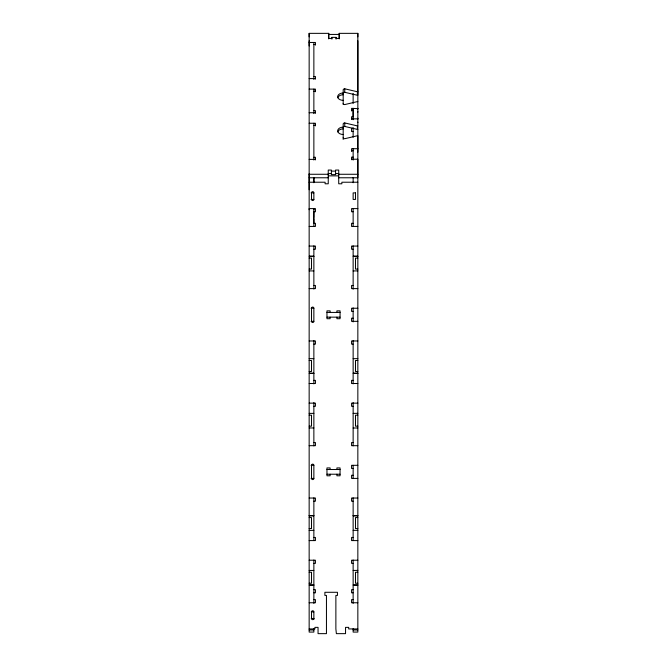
<?xml version="1.0" encoding="UTF-8"?>
<svg xmlns="http://www.w3.org/2000/svg" width="667" height="667" viewBox="0 0 667 667"><rect width="100%" height="100%" fill="white"/><g stroke="black" fill="none" stroke-linecap="round" stroke-linejoin="round"><path stroke-width="1" d="M309.154 209.721L309.154 208.604L315.433 208.604L315.433 211.747L313.865 211.747L313.865 223.295L315.433 223.295L315.433 226.438L309.154 226.438M309.154 189.761L309.154 173.737M309.154 45.973L309.154 33.35L328.739 33.35L328.739 38.428L331.883 38.428L331.883 37.377L336.068 37.377L336.068 39.128M313.865 209.721L313.865 208.412M313.865 182.75L313.865 177.747M336.068 37.377L336.068 38.428L339.211 38.428L339.211 33.35L357.845 33.35L357.845 36.852M353.135 119.143L353.135 118.201M353.135 110.389L353.135 109.805M353.135 109.513L353.135 108.929M353.135 116.225L353.135 114.916M353.135 114.257L353.135 112.94M353.135 112.289L353.135 110.68M353.135 109.004L353.135 108.346L353.135 119.726M357.845 122.645L357.845 122.061M357.845 119.143L357.845 118.201M357.845 112.139L357.845 111.556M357.845 108.638L351.567 108.346L351.567 110.972M357.845 152.218L357.845 135.701A1.567 1.051 0 0 0 357.395 135.751L344.756 138.711A1.567 1.051 0 0 1 343.188 137.66M357.845 109.004L357.845 108.346M357.845 33.35L357.845 95.306A1.567 1.051 0 0 1 357.395 95.264L344.756 92.304A1.567 1.051 0 0 0 343.188 93.355M328.739 34.434L339.211 34.434M309.154 42.471L315.433 42.471L315.433 45.098M313.865 44.572L315.433 44.572M313.865 76.497L315.433 76.497L315.433 79.123M309.154 78.598L315.433 78.598M309.154 89.111L315.433 89.111L315.433 91.738M313.865 91.212L315.433 91.212M351.567 110.447L353.135 110.447M313.865 110.639L315.433 110.639L315.433 113.265M309.154 112.74L315.433 112.74M353.135 116.75L351.567 116.75L351.567 119.376M351.567 118.851L357.845 118.851M309.154 123.253L315.433 123.253L315.433 125.88M313.865 125.354L315.433 125.354M353.135 128.398L351.567 128.398L351.567 131.541L353.135 131.541M357.845 148.716L351.567 148.716L351.567 151.342M351.567 150.817L353.135 150.817M353.135 157.12L351.567 157.12L351.567 159.746M313.865 157.279L315.433 157.279L315.433 159.905M351.567 159.221L357.845 159.221L357.845 177.772L338.719 177.772M309.154 159.38L315.433 159.38M331.391 171.111L335.576 171.111M328.247 173.562L331.391 173.562M335.576 173.562L338.719 173.562M309.154 174.27L328.247 174.27M338.719 174.27L357.845 174.27M328.247 175.863L338.719 175.863M309.154 177.772L328.247 177.772M309.154 182.224L325.104 182.224L325.104 183.792L328.247 183.792L328.247 170.06L331.391 170.06L331.391 174.612L335.576 174.612L335.576 170.06L338.719 170.06L338.719 183.792L341.863 183.792L341.863 182.224L357.845 182.224M311.039 192.896L313.865 192.896M311.039 199.441L313.865 199.441L313.865 192.83A1.176 1.176 0 0 0 312.69 191.654A1.176 1.176 0 0 0 311.506 192.83L311.506 199.441M357.845 208.604L351.567 208.604L351.567 211.747L353.135 211.747M353.135 223.295L351.567 223.295L351.567 226.438L357.845 226.438M309.154 246.073L315.433 246.073L315.433 249.208L313.865 249.208M357.845 246.073L351.567 246.073L351.567 249.208L353.135 249.208M309.154 258.104L311.506 258.104L311.506 269.093L309.154 269.093M357.845 258.104L355.486 258.104L355.486 269.093L357.845 269.093M309.154 270.885L313.865 270.952M353.135 270.952L357.845 270.885M313.865 285.468L315.433 285.468L315.433 288.611L309.154 288.611M353.135 285.468L351.567 285.468L351.567 288.611L357.845 288.611M311.039 308.246L313.865 308.246L313.865 321.336A1.176 1.176 0 0 1 312.69 322.511A1.176 1.176 0 0 1 311.506 321.336L311.506 308.246A1.176 1.176 0 0 1 312.69 307.07A1.176 1.176 0 0 1 313.865 308.246M357.845 308.246L351.567 308.246L351.567 311.389L353.135 311.389M326.955 312.431L340.045 312.431M326.955 317.15L340.045 317.15M353.135 318.192L351.567 318.192L351.567 321.336L357.845 321.336M311.039 321.336L313.865 321.336M309.154 340.97L315.433 340.97L315.433 344.114L313.865 344.114M357.845 340.97L351.567 340.97L351.567 344.114L353.135 344.114M309.154 358.629L313.865 358.688M353.135 358.688L357.845 358.629M309.154 360.488L311.506 360.488L311.506 371.477L309.154 371.477M357.845 360.488L355.486 360.488L355.486 371.477L357.845 371.477M313.865 380.365L315.433 380.365L315.433 383.508L309.154 383.508M353.135 380.365L351.567 380.365L351.567 383.508L357.845 383.508M309.154 403.143L315.433 403.143L315.433 406.286L313.865 406.286M357.845 403.143L351.567 403.143L351.567 406.286L353.135 406.286M309.154 413.382L313.865 413.382M353.135 413.382L357.845 413.315M309.154 415.174L311.506 415.174L311.506 426.171L309.154 426.171M357.845 415.174L355.486 415.174L355.486 426.171L357.845 426.171M309.154 427.964L313.865 427.964M353.135 428.031L357.845 427.964M313.865 442.546L315.433 442.546L315.433 445.681L309.154 445.681M353.135 442.546L351.567 442.546L351.567 445.681L357.845 445.681M311.039 465.316L313.865 465.316L313.865 478.406A1.176 1.176 0 0 1 312.69 479.59A1.176 1.176 0 0 1 311.506 478.406L311.506 465.316A1.176 1.176 0 0 1 312.69 464.14A1.176 1.176 0 0 1 313.865 465.316M357.845 465.316L351.567 465.316L351.567 468.459L353.135 468.459M326.955 469.51L340.045 469.51M326.955 474.22L340.045 474.22M353.135 475.271L351.567 475.271L351.567 478.406L357.845 478.406M311.039 478.406L313.865 478.406M309.154 498.041L315.433 498.041L315.433 501.184L313.865 501.184M357.845 498.041L351.567 498.041L351.567 501.184L353.135 501.184M309.154 515.699L313.865 515.699M353.135 515.699L357.845 515.699M309.154 515.766L313.865 515.766M353.135 515.766L357.845 515.766M309.154 517.559L311.506 517.559L311.506 528.556L309.154 528.556M357.845 517.559L355.486 517.559L355.486 528.556L357.845 528.556M309.154 530.415L313.865 530.348M353.135 530.348L357.845 530.348M313.865 537.444L315.433 537.444L315.433 540.587L309.154 540.587M353.135 537.444L351.567 537.444L351.567 540.587L357.845 540.587M309.154 560.222L315.433 560.222L315.433 563.357L313.865 563.357M357.845 560.222L351.567 560.222L351.567 563.357L353.135 563.357M309.154 570.452L313.865 570.452M353.135 570.452L357.845 570.385M309.154 572.244L311.506 572.244L311.506 583.241L309.154 583.241M357.845 572.244L355.486 572.244L355.486 583.241L357.845 583.241M313.865 589.67L315.433 589.67L315.433 592.813L313.865 592.813M353.135 589.67L351.567 589.67L351.567 592.813L353.135 592.813M313.865 599.616L315.433 599.616L315.433 602.76L309.154 602.76M353.135 599.616L351.567 599.616L351.567 602.76L357.845 602.76M311.214 611.922L313.865 611.922L313.865 619.251M311.214 618.467L313.865 618.467M309.154 628.939L314.916 628.939L314.916 627.364L318.051 627.364L318.051 633.65L326.455 633.65L326.455 595.431L324.887 595.431L324.887 592.288L337.452 592.288L337.452 595.431L335.876 595.431L335.876 628.939L336.376 633.65L345.539 633.65L345.539 627.364L348.683 627.364L348.683 628.939L357.845 628.939M309.154 629.981L313.865 629.981M353.135 629.981L357.845 629.981M343.188 104.452L343.188 89.853A1.567 1.051 0 0 1 344.756 88.803L357.395 91.763A1.567 1.051 0 0 0 357.845 91.804M343.188 139.453L343.188 123.995A1.567 1.051 0 0 1 344.756 122.945L357.395 125.905A1.567 1.051 0 0 0 357.845 125.946M343.188 127.497A1.567 1.051 0 0 1 344.756 126.447L357.395 129.406A1.567 1.051 0 0 0 357.845 129.448M357.845 40.795L357.845 632.074L353.135 632.083L353.135 628.656M357.395 91.763L357.395 95.264M357.395 125.905L357.395 129.406M353.135 93.447L353.135 103.502M353.135 127.664L353.135 137.285M353.135 148.716L353.135 160.097M353.135 177.414L353.135 182.75M353.135 208.412L353.135 226.438M353.135 245.873L353.135 289.203M353.135 307.854L353.135 321.928M353.135 340.579L353.135 383.9M353.135 402.551L353.135 445.881M353.135 465.316L353.135 478.606M353.135 497.849L353.135 540.587M353.135 560.022L353.135 603.352M344.756 88.803L344.756 92.304M344.756 122.945L344.756 126.447M339.211 33.35L339.211 38.894M336.918 312.431L336.918 310.864L340.053 310.864L340.053 318.718L336.918 318.718L336.918 317.15M336.918 469.51L336.918 467.934L340.053 467.934L340.053 475.788L336.918 475.788L336.918 474.22M331.883 37.377L331.883 39.128M330.107 312.431L330.107 310.864L326.963 310.864L326.963 318.718L330.107 318.718L330.107 317.15M330.107 469.51L330.107 467.934L326.963 467.934L326.963 475.788L330.107 475.788L330.107 474.22M328.739 33.35L328.739 38.894M313.865 42.471L313.865 79.473M313.865 89.111L313.865 113.615M313.865 123.253L313.865 160.038M313.865 177.414L313.865 182.525M313.865 208.788L313.865 217.525M313.865 218.634L313.865 226.438M313.865 245.873L313.865 289.036M313.865 340.537L313.865 383.9M313.865 402.551L313.865 445.898M313.865 497.832L313.865 540.587M313.865 560.022L313.865 603.352M313.865 628.481L313.865 632.074L309.154 632.083L309.154 40.795M309.154 33.35L309.154 36.852M313.865 199.375A1.176 1.176 0 0 1 312.69 200.55A1.176 1.176 0 0 1 311.506 199.375M313.865 611.922A1.176 1.176 0 0 0 312.69 610.747A1.176 1.176 0 0 0 311.506 611.922L311.506 618.659A0.884 0.884 0 0 0 311.706 619.218L312.048 619.493A1.392 1.392 0 0 0 313.323 619.485L313.598 619.293A0.9 0.9 0 0 0 313.865 618.659M343.188 134.501A5.494 3.677 0 0 1 337.685 130.824A5.494 3.677 0 0 1 343.188 127.147M357.845 101.559A1.567 1.051 0 0 0 357.395 101.609L344.756 104.569A1.567 1.051 0 0 1 343.188 103.518M343.188 100.358A5.494 3.677 0 0 1 337.685 96.682A5.494 3.677 0 0 1 343.188 93.005M337.777 131.908A5.494 3.677 0 0 1 343.188 128.898M337.777 97.766A5.494 3.677 0 0 1 343.188 94.756M355.486 192.896L353.135 192.896L353.135 199.441L355.486 199.441L355.486 192.896M313.865 256.245L309.154 256.245L313.865 256.311M357.845 256.245L353.135 256.245L357.845 256.311M313.865 373.27L309.154 373.27L313.865 373.337M357.845 373.27L353.135 373.27L357.845 373.337M313.865 585.034L309.154 585.034L313.865 585.101M357.845 585.034L353.135 585.034L357.845 585.101"/></g></svg>
